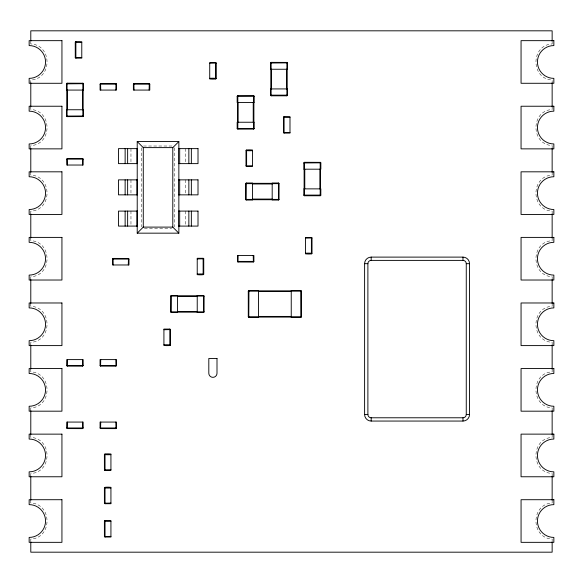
<?xml version="1.0" encoding="UTF-8"?>
<svg xmlns="http://www.w3.org/2000/svg" width="583" height="583" viewBox="0 0 583 583"><rect width="100%" height="100%" fill="white"/><g stroke="black" fill="none" stroke-linecap="round" stroke-linejoin="round"><path stroke-width="0.44" stroke-dasharray="2.92 2.19" d="M143.491 146.02L172.575 146.02M144.402 228.704L171.664 228.704M552.145 42.173L552.145 43.922C530.574 45.073 530.574 78.873 552.145 80.024L552.145 82.699M552.145 106.82L552.145 109.502C530.574 110.653 530.574 144.446 552.145 145.597L552.145 148.279M552.145 172.4L552.145 175.082C530.574 176.234 530.574 210.026 552.145 211.177L552.145 213.859M552.145 237.981L552.145 240.662C530.574 241.814 530.574 275.606 552.145 276.757L552.145 279.439M552.145 303.561L552.145 306.243C530.574 307.394 530.574 341.186 552.145 342.338L552.145 345.019M552.145 369.141L552.145 371.823C530.574 372.974 530.574 406.766 552.145 407.918L552.145 410.6M552.145 434.721L552.145 437.396C530.574 438.547 530.574 472.347 552.145 473.498L552.145 476.18M552.145 500.301L552.145 502.976C530.574 504.135 530.574 537.927 552.145 539.078L552.145 540.82M185.518 148.629L185.518 162.744M185.518 179.863L185.518 193.971M185.518 211.097L185.518 225.206M174.39 147.834L174.39 226.889M141.676 147.834L141.676 226.889M130.964 148.629L130.964 162.744M130.964 179.863L130.964 193.971M130.964 211.097L130.964 225.206M30.79 42.165L30.79 43.907C52.441 45.022 52.441 78.924 30.79 80.031L30.79 82.713M30.79 106.813L30.79 109.487C52.441 110.602 52.441 144.504 30.79 145.612L30.79 148.293M30.79 172.393L30.79 175.068C52.441 176.175 52.441 210.084 30.79 211.192L30.79 213.874M30.79 237.973L30.79 240.648C52.441 241.756 52.441 275.664 30.79 276.772L30.79 279.446M30.79 303.554L30.79 306.228C52.441 307.336 52.441 341.244 30.79 342.352L30.79 345.027M30.79 369.126L30.79 371.808C52.441 372.916 52.441 406.825 30.79 407.932L30.79 410.607M30.79 434.707L30.79 437.388C52.441 438.496 52.441 472.398 30.79 473.513L30.79 476.187M30.79 500.287L30.79 502.969C52.441 504.076 52.441 537.978 30.79 539.086L30.79 540.835"/><path stroke-width="0.87" d="M66.44 83.741L66.433 90.073L83.486 90.073L83.486 83.843L83.078 83.238L67.089 83.187L66.433 83.843L83.449 83.697M254.181 96.188L237.164 96.333L237.82 95.678L253.816 95.729L254.217 96.333L254.217 102.564L237.164 102.564L237.179 96.239M270.483 63.022L270.483 69.253L287.536 69.253L287.536 63.022L287.127 62.417L271.139 62.366L270.483 63.022L287.499 62.877M303.809 162.861L303.794 169.194L320.847 169.194L320.847 162.963L320.439 162.358L304.45 162.307L303.794 162.963L320.81 162.817M66.761 159.13L67.417 158.474L82.75 158.525L83.158 159.13L83.158 165.033L66.761 165.033L66.761 159.13L83.158 159.13M100.072 84.171L100.728 83.515L116.061 83.566L116.469 84.171L116.469 90.073L100.072 90.073L100.072 84.171L116.469 84.171M133.39 84.171L134.046 83.515L149.379 83.566L149.78 84.171L149.78 90.073L133.39 90.073L133.39 84.171L149.78 84.171M83.158 365.505L82.502 366.16L67.162 366.109L66.761 365.505L66.761 359.602L83.158 359.602L83.158 365.505L66.761 365.505M112.57 259.071L113.226 258.415L128.559 258.466L128.96 259.071L128.96 264.974L112.57 264.974L112.57 259.071L128.96 259.071M83.158 427.973L82.502 428.629L67.162 428.578L66.761 427.973L66.761 422.07L83.158 422.07L83.158 427.973L66.761 427.973M116.469 365.505L115.813 366.16L100.48 366.109L100.072 365.505L100.072 359.602L116.469 359.602L116.469 365.505L100.072 365.505M116.469 427.973L115.813 428.629L100.48 428.578L100.072 427.973L100.072 422.07L116.469 422.07L116.469 427.973L100.072 427.973M170.673 296.091L171.322 295.435L177.553 295.435L177.553 312.488L171.322 312.488L170.673 311.832L170.673 296.091L177.553 296.091M203.605 312.452L203.46 295.435L204.116 296.091L204.065 312.08L203.46 312.488L197.229 312.488L197.229 295.435L203.562 295.443M245.625 183.652L246.281 182.996L252.512 182.996L252.512 200.049L246.281 200.049L245.625 199.393L245.625 183.652L252.512 183.652M253.889 261.403L253.233 262.059L237.9 262.007L237.492 261.403L237.492 255.5L253.889 255.5L253.889 261.403L237.492 261.403M248.285 291.172L248.941 290.516L258.451 290.516L258.451 317.407L248.941 317.407L248.285 316.751L248.285 291.172L258.451 291.172M278.419 182.996L279.075 183.652L279.024 199.648L278.419 200.049L272.188 200.049L272.188 182.996L278.521 183.011L278.565 200.013M300.894 317.371L300.748 290.516L301.404 291.172L301.353 316.999L300.748 317.407L291.238 317.407L291.238 290.516L300.85 290.523M75.251 42.246L75.273 57.732L75.877 58.14L81.78 58.14L81.78 41.743C74.019 41.014 72.285 42.916 81.78 42.399M83.449 116.126L83.486 109.75L66.433 109.75L66.44 116.075L83.486 115.981L83.078 116.585L67.089 116.636L66.433 115.981M104.401 454.514L104.423 469.993L105.027 470.401L110.93 470.401L110.93 454.004C103.169 453.275 101.435 455.177 110.93 454.66M104.401 487.825L104.423 503.311L105.027 503.712L110.93 503.712L110.93 487.322C103.169 486.594 101.435 488.496 110.93 487.978M104.401 521.144L104.423 536.622L105.027 537.03L110.93 537.03L110.93 520.634C103.169 519.905 101.435 521.807 110.93 521.289M216.249 78.45L216.227 62.964L215.623 62.563L209.72 62.563L209.72 78.96C217.481 79.689 219.215 77.779 209.72 78.304M170.44 344.968L170.425 329.482L169.821 329.074L163.918 329.074L163.918 345.471C171.672 346.2 173.406 344.298 163.918 344.815M203.751 274.17L203.737 258.692L203.132 258.284L197.229 258.284L197.229 274.68C204.99 275.409 206.717 273.507 197.229 274.025M245.99 150.516L246.004 166.002L246.609 166.41L252.512 166.41L252.512 150.013C244.758 149.284 243.024 151.186 252.512 150.669M254.181 128.617L254.217 122.241L237.164 122.241L237.179 128.573L254.217 128.471L253.816 129.076L237.82 129.127L237.164 128.471M287.499 95.306L287.536 88.929L270.483 88.929L270.49 95.255M283.469 117.205L283.484 132.691L284.089 133.092L289.991 133.092L289.991 116.702C282.23 115.966 280.503 117.875 289.991 117.351M320.81 195.247L320.847 188.87L303.794 188.87L303.809 195.203M312.022 253.35L312.007 237.864L311.402 237.463L305.499 237.463L305.499 253.86C313.26 254.589 314.995 252.679 305.499 253.204M137.216 148.629L137.216 141.552L143.28 147.616L172.794 147.616L178.857 141.552L178.857 148.629M137.216 226.087L137.216 233.164L143.28 227.108L172.794 227.108L178.857 233.164L178.857 226.087M100.582 83.551L100.728 90.073M133.893 83.551L134.046 90.073M67.264 158.51L67.417 165.033M113.073 258.451L113.226 264.974M253.386 262.022L253.233 255.5M82.648 366.124L82.502 359.602M115.966 366.124L115.813 359.602M82.648 428.592L82.502 422.07M115.966 428.592L115.813 422.07M246.281 182.996L246.135 200.013M171.322 295.435L171.176 312.452M248.941 290.516L248.788 317.371M286.88 95.809L287.536 95.153L270.483 95.153L271.139 95.809L286.88 95.809L286.88 88.929M320.191 195.757L320.847 195.101L303.794 195.101L304.45 195.757L320.191 195.757L320.191 188.87M81.78 57.484L75.251 57.63M209.72 63.219L216.249 63.066M289.991 132.436L283.469 132.589M137.216 141.552L178.857 141.552M252.512 165.754L245.99 165.9M252.512 183.324L272.188 183.324M272.188 183.652L279.075 183.652M252.512 183.98L272.188 183.98M252.512 199.065L272.188 199.065M245.625 199.393L252.512 199.393M272.188 199.393L279.075 199.393M252.512 199.721L272.188 199.721M137.216 233.164L178.857 233.164M305.499 238.119L312.022 237.966M371.167 257.11L462.982 257.11A6.559 6.559 0 0 1 469.541 263.669L469.541 414.498A6.559 6.559 0 0 1 462.982 421.057L371.167 421.057A6.559 6.559 0 0 1 364.608 414.498L364.608 263.669A6.559 6.559 0 0 1 371.167 257.11L371.167 260.39A3.279 3.279 0 0 0 367.888 263.669L364.608 263.669M197.229 258.939L203.751 258.794M371.167 260.39L462.982 260.39A3.279 3.279 0 0 1 466.262 263.669L469.541 263.669M258.451 290.844L291.238 290.844M291.238 291.172L301.404 291.172M258.451 291.5L291.238 291.5M177.553 295.763L197.229 295.763M197.229 296.091L204.116 296.091M177.553 296.419L197.229 296.419M177.553 311.504L197.229 311.504M170.673 311.832L177.553 311.832M197.229 311.832L204.116 311.832M177.553 312.16L197.229 312.16M258.451 316.423L291.238 316.423M248.285 316.751L258.451 316.751M291.238 316.751L301.404 316.751M258.451 317.079L291.238 317.079M163.918 329.73L170.44 329.584M364.608 414.498L367.888 414.498A3.279 3.279 0 0 0 371.167 417.778L462.982 417.778A3.279 3.279 0 0 0 466.262 414.498L469.541 414.498M110.93 469.745L104.401 469.891M110.93 503.056L104.401 503.209M110.93 536.375L104.401 536.52M149.277 83.551L149.124 90.073M115.959 83.551L115.813 90.073M82.648 158.51L82.502 165.033M238.002 262.022L238.148 255.5M128.457 258.451L128.304 264.974M100.582 366.124L100.728 359.602M67.264 366.124L67.417 359.602M100.582 428.592L100.728 422.07M67.264 428.592L67.417 422.07M552.145 41.306L552.145 30.819L30.79 30.819L30.79 41.291M552.145 82.699L552.145 106.82M552.145 148.279L552.145 172.4M552.145 213.859L552.145 237.981M552.145 279.439L552.145 303.561M552.145 345.019L552.145 369.141M552.145 410.6L552.145 434.721M552.145 476.18L552.145 500.301M552.145 541.694L552.145 552.181L30.79 552.181L30.79 541.709M466.262 263.669L466.262 414.498M462.982 257.11L462.982 260.39M462.982 417.778L462.982 421.057M371.167 417.778L371.167 421.057M367.888 263.669L367.888 414.498M320.519 169.194L320.519 188.87M320.191 162.307L320.191 169.194M319.863 169.194L319.863 188.87M311.402 237.463L311.402 253.86M304.778 169.194L304.778 188.87M304.45 162.307L304.45 169.194M304.45 188.87L304.45 195.757M304.122 169.194L304.122 188.87M287.208 69.253L287.208 88.929M286.88 62.366L286.88 69.253M286.552 69.253L286.552 88.929M284.089 116.702L284.089 133.092M271.467 69.253L271.467 88.929M271.139 62.366L271.139 69.253M271.139 88.929L271.139 95.809M270.811 69.253L270.811 88.929M253.889 102.564L253.889 122.241M253.561 95.678L253.561 102.564M253.561 122.241L253.561 129.127M253.233 102.564L253.233 122.241M246.609 150.013L246.609 166.41M238.148 102.564L238.148 122.241M237.82 95.678L237.82 102.564M237.82 122.241L237.82 129.127M237.492 102.564L237.492 122.241M215.623 62.563L215.623 78.96M203.132 258.284L203.132 274.68M191.348 148.629L191.348 163.626M191.348 179.863L191.348 194.853M191.348 211.097L191.348 226.087M188.848 148.629L188.848 163.626M188.848 179.863L188.848 194.853M188.848 211.097L188.848 226.087M179.688 148.629L179.688 163.626M179.688 179.863L179.688 194.853M179.688 211.097L179.688 226.087M178.857 163.626L178.857 179.863M178.857 194.853L178.857 211.097M172.794 147.616L172.794 227.108M169.821 329.074L169.821 345.471M143.28 147.616L143.28 227.108M137.216 163.626L137.216 179.863M137.216 194.853L137.216 211.097M136.794 148.629L136.794 163.626M136.794 179.863L136.794 194.853M136.794 211.097L136.794 226.087M127.633 148.629L127.633 163.626M127.633 179.863L127.633 194.853M127.633 211.097L127.633 226.087M125.134 148.629L125.134 163.626M125.134 179.863L125.134 194.853M125.134 211.097L125.134 226.087M105.027 454.004L105.027 470.401M105.027 487.322L105.027 503.712M105.027 520.634L105.027 537.03M83.158 90.073L83.158 109.75M82.83 83.187L82.83 90.073M82.83 109.75L82.83 116.636M82.502 90.073L82.502 109.75M75.877 41.743L75.877 58.14M67.417 90.073L67.417 109.75M67.089 83.187L67.089 90.073M67.089 109.75L67.089 116.636M66.761 90.073L66.761 109.75M30.79 82.713L30.79 106.813M30.79 148.293L30.79 172.393M30.79 213.874L30.79 237.973M30.79 279.446L30.79 303.554M30.79 345.027L30.79 369.126M30.79 410.607L30.79 434.707M30.79 476.187L30.79 500.287M61.944 40.657L29.15 40.657L29.15 45.576A16.397 16.397 0 0 1 45.547 61.973A16.397 16.397 0 0 1 29.15 78.37L29.15 83.289L61.944 83.289L61.944 40.657M553.85 40.657L521.056 40.657L521.056 83.282L553.85 83.282L553.85 78.37A16.397 16.397 0 0 1 537.453 61.973A16.397 16.397 0 0 1 553.85 45.576L553.85 40.657M61.936 106.237L29.15 106.237L29.15 111.156A16.397 16.397 0 0 1 45.547 127.553A16.397 16.397 0 0 1 29.15 143.95L29.15 148.862L61.936 148.862L61.936 106.237M553.85 106.237L521.056 106.237L521.056 148.862L553.85 148.862L553.85 143.943A16.397 16.397 0 0 1 537.453 127.553A16.397 16.397 0 0 1 553.85 111.156L553.85 106.237M137.515 148.629L118.473 148.629L118.473 163.626L137.515 163.626L137.515 148.629M198.009 148.629L178.551 148.629L178.551 163.626L198.009 163.626L198.009 148.629M61.936 171.817L29.15 171.817L29.15 176.736A16.397 16.397 0 0 1 45.547 193.133A16.397 16.397 0 0 1 29.15 209.523L29.15 214.442L61.936 214.442L61.936 171.817M553.85 171.817L521.056 171.817L521.056 214.442L553.85 214.442L553.85 209.523A16.397 16.397 0 0 1 537.453 193.133A16.397 16.397 0 0 1 553.85 176.736L553.85 171.817M137.515 179.863L118.473 179.863L118.473 194.853L137.515 194.853L137.515 179.863M198.009 179.863L178.551 179.863L178.551 194.853L198.009 194.853L198.009 179.863M137.515 211.097L118.473 211.097L118.473 226.087L137.515 226.087L137.515 211.097M198.009 211.097L178.551 211.097L178.551 226.087L198.009 226.087L198.009 211.097M61.936 237.398L29.15 237.398L29.15 242.317A16.397 16.397 0 0 1 45.547 258.714A16.397 16.397 0 0 1 29.15 275.103L29.15 280.022L61.936 280.022L61.936 237.398M553.85 237.398L521.056 237.398L521.056 280.022L553.85 280.022L553.85 275.103A16.397 16.397 0 0 1 537.453 258.706A16.397 16.397 0 0 1 553.85 242.317L553.85 237.398M61.936 302.978L29.15 302.978L29.15 307.897A16.397 16.397 0 0 1 45.547 324.286A16.397 16.397 0 0 1 29.15 340.683L29.15 345.602L61.936 345.602L61.936 302.978M553.85 302.978L521.056 302.978L521.056 345.602L553.85 345.602L553.85 340.683A16.397 16.397 0 0 1 537.453 324.286A16.397 16.397 0 0 1 553.85 307.897L553.85 302.978M217 358.487L208.809 358.487L208.809 373.237A4.096 4.096 0 0 0 212.904 377.339A4.096 4.096 0 0 0 217 373.237L217 358.487M61.936 368.558L29.15 368.558L29.15 373.477A16.397 16.397 0 0 1 45.547 389.867A16.397 16.397 0 0 1 29.15 406.264L29.15 411.183L61.936 411.183L61.936 368.558M553.85 368.558L521.056 368.558L521.056 411.183L553.85 411.183L553.85 406.264A16.397 16.397 0 0 1 537.453 389.867A16.397 16.397 0 0 1 553.85 373.477L553.85 368.558M61.936 434.138L29.15 434.138L29.15 439.05A16.397 16.397 0 0 1 45.547 455.447A16.397 16.397 0 0 1 29.15 471.844L29.15 476.763L61.936 476.763L61.936 434.138M553.85 434.131L521.056 434.131L521.056 476.763L553.85 476.763L553.85 471.844A16.397 16.397 0 0 1 537.453 455.447A16.397 16.397 0 0 1 553.85 439.05L553.85 434.131M61.936 499.711L29.15 499.711L29.15 504.63A16.397 16.397 0 0 1 45.547 521.027A16.397 16.397 0 0 1 29.15 537.424L29.15 542.343L61.936 542.343L61.936 499.711M553.85 499.711L521.064 499.711L521.064 542.343L553.85 542.343L553.85 537.424A16.397 16.397 0 0 1 537.453 521.027A16.397 16.397 0 0 1 553.85 504.63L553.85 499.711"/></g></svg>
